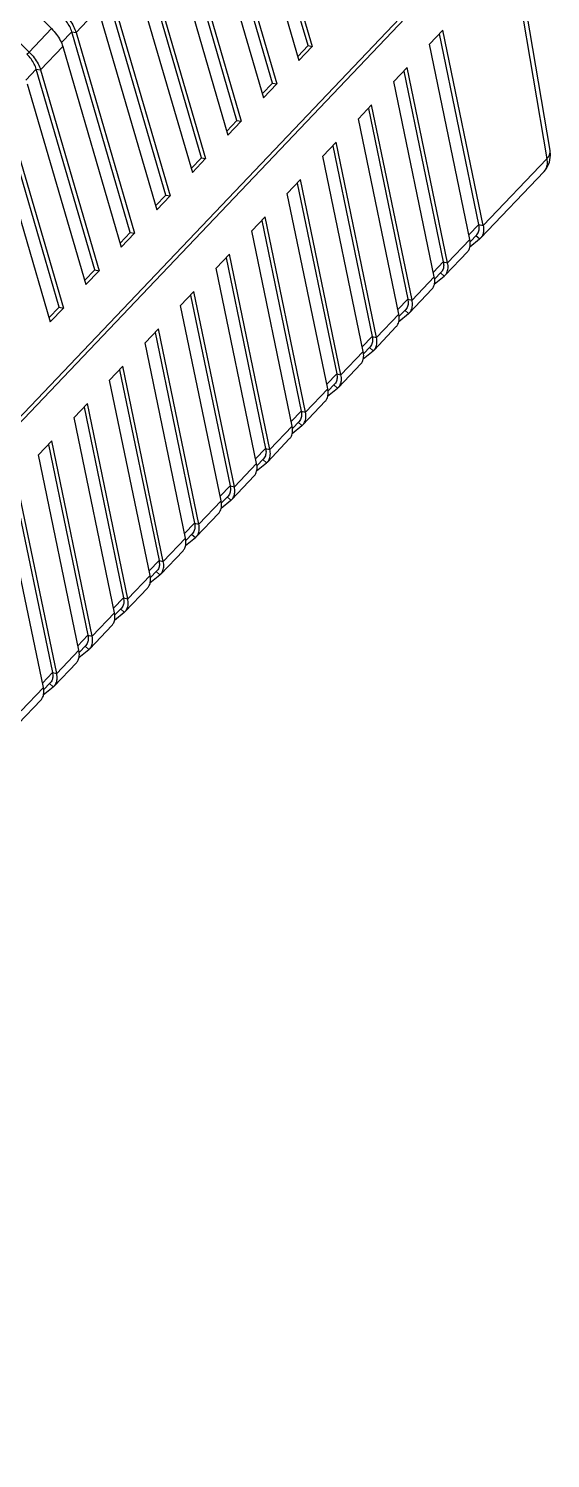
# Model space of a CAD drawing. Header units: millimetres. Extents: x 14343 to 15285, y -9166 to -7819.
# Drawn here: x 14596.4 to 14638.1, y -8445.6 to -8331.2 of the extents above; entities that cross this region are included whole.
import ezdxf

# ---------------------------------------------------------------- set-up
doc = ezdxf.new("R2010")
doc.units = ezdxf.units.MM

# ---------------------------------------------------------------- blocks, each defined once
blk = doc.blocks.new('u9')
at = {"color": 7, "linetype": 'Continuous'}
for p, q in [((-195.214, 160.222), (-199.891, 176.27)), ((-199.555, 176.207), (-194.874, 160.146)), ((-200.619, 175.09), (-195.938, 159.029)), ((-198.058, 157.235), (-202.736, 173.283)), ((-202.4, 173.221), (-197.718, 157.159)), ((-203.464, 172.104), (-198.782, 156.042)), ((-175.839, 151.836), (-179.154, 171.534)), ((-297.249, 47.603), (-179.484, 171.242)), ((-297.158, 47.239), (-179.418, 170.852)), ((-179.418, 170.852), (-176.108, 151.175)), ((-200.903, 154.249), (-205.58, 170.297)), ((-205.245, 170.234), (-200.563, 154.173)), ((-206.308, 169.117), (-201.627, 153.056)), ((-203.747, 151.263), (-208.425, 167.31)), ((-208.089, 167.248), (-203.408, 151.187)), ((-209.153, 166.131), (-204.471, 150.07)), ((-219.731, 165.536), (-215.743, 161.582)), ((-221.512, 163.666), (-217.524, 159.713)), ((-206.592, 148.276), (-211.27, 164.324)), ((-210.934, 164.262), (-206.252, 148.2)), ((-211.997, 163.145), (-213.778, 161.275)), ((-211.997, 163.145), (-207.316, 147.083)), ((-215.743, 161.582), (-217.524, 159.713)), ((-214.114, 161.338), (-214.96, 160.449)), ((-209.436, 145.29), (-214.114, 161.338)), ((-214.114, 161.338), (-213.778, 161.275)), ((-213.778, 161.275), (-209.097, 145.214)), ((-184.43, 161.459), (-185.494, 160.342)), ((-181.195, 145.834), (-184.43, 161.459)), ((-214.842, 160.158), (-216.623, 158.289)), ((-214.842, 160.158), (-210.16, 144.097)), ((-195.214, 160.222), (-196.034, 159.36)), ((-194.874, 160.146), (-195.938, 159.029)), ((-195.214, 160.222), (-194.874, 160.146)), ((-182.26, 144.719), (-185.494, 160.342)), ((-181.539, 145.925), (-184.696, 161.179)), ((-217.71, 159.538), (-217.524, 159.713)), ((-216.959, 158.351), (-217.805, 157.463)), ((-212.281, 142.303), (-216.959, 158.351)), ((-216.959, 158.351), (-216.623, 158.289)), ((-216.623, 158.289), (-211.941, 142.227)), ((-187.275, 158.473), (-188.339, 157.356)), ((-187.541, 158.193), (-184.383, 142.939)), ((-184.04, 142.849), (-187.275, 158.473)), ((-217.686, 157.172), (-213.005, 141.111)), ((-198.058, 157.235), (-198.879, 156.374)), ((-197.718, 157.159), (-198.782, 156.042)), ((-198.058, 157.235), (-197.718, 157.159)), ((-185.104, 141.733), (-188.339, 157.356)), ((-215.125, 139.317), (-219.803, 155.365)), ((-219.467, 155.302), (-214.786, 139.241)), ((-190.119, 155.486), (-191.183, 154.369)), ((-187.949, 138.746), (-191.183, 154.369)), ((-190.385, 155.207), (-187.228, 139.952)), ((-186.885, 139.863), (-190.119, 155.486)), ((-220.531, 154.185), (-215.849, 138.124)), ((-200.903, 154.249), (-201.723, 153.387)), ((-200.563, 154.173), (-201.627, 153.056)), ((-200.903, 154.249), (-200.563, 154.173)), ((-192.964, 152.5), (-194.028, 151.383)), ((-193.23, 152.22), (-190.072, 136.966)), ((-189.729, 136.877), (-192.964, 152.5)), ((-203.747, 151.263), (-204.568, 150.401)), ((-203.408, 151.187), (-204.471, 150.07)), ((-203.747, 151.263), (-203.408, 151.187)), ((-190.793, 135.76), (-194.028, 151.383)), ((-176.108, 151.175), (-181.195, 145.834)), ((-181.396, 144.839), (-176.321, 150.166)), ((-195.808, 149.513), (-196.872, 148.397)), ((-196.075, 149.234), (-192.917, 133.979)), ((-192.574, 133.89), (-195.808, 149.513)), ((-206.592, 148.276), (-207.412, 147.415)), ((-206.252, 148.2), (-207.316, 147.083)), ((-206.592, 148.276), (-206.252, 148.2)), ((-193.638, 132.773), (-196.872, 148.397)), ((-198.653, 146.527), (-199.717, 145.41)), ((-195.419, 130.904), (-198.653, 146.527)), ((-209.436, 145.29), (-210.257, 144.428)), ((-209.436, 145.29), (-209.097, 145.214)), ((-196.482, 129.787), (-199.717, 145.41)), ((-198.919, 146.248), (-195.761, 130.993)), ((-181.539, 145.925), (-182.336, 145.088)), ((-181.539, 145.925), (-181.196, 145.836)), ((-209.097, 145.214), (-210.16, 144.097)), ((-182.26, 144.719), (-184.04, 142.849)), ((-182.266, 144.139), (-181.475, 144.767)), ((-182.246, 144.529), (-181.705, 145.096)), ((-181.771, 145.036), (-181.474, 144.768)), ((-201.497, 143.541), (-202.561, 142.424)), ((-201.764, 143.261), (-198.606, 128.007)), ((-198.263, 127.918), (-201.497, 143.541)), ((-184.383, 142.939), (-185.181, 142.101)), ((-184.383, 142.939), (-184.04, 142.849)), ((-182.46, 143.724), (-184.24, 141.855)), ((-212.281, 142.303), (-213.101, 141.442)), ((-211.941, 142.227), (-213.005, 141.111)), ((-212.281, 142.303), (-211.941, 142.227)), ((-199.327, 126.801), (-202.561, 142.424)), ((-185.09, 141.543), (-184.55, 142.11)), ((-184.616, 142.05), (-184.319, 141.783)), ((-185.304, 140.738), (-187.085, 138.868)), ((-185.104, 141.733), (-186.885, 139.863)), ((-185.11, 141.155), (-184.319, 141.783)), ((-204.342, 140.554), (-205.406, 139.437)), ((-204.608, 140.275), (-201.45, 125.02)), ((-201.108, 124.931), (-204.342, 140.554)), ((-187.228, 139.952), (-188.025, 139.115)), ((-187.228, 139.952), (-186.885, 139.863)), ((-215.125, 139.317), (-215.946, 138.456)), ((-214.786, 139.241), (-215.849, 138.124)), ((-215.125, 139.317), (-214.786, 139.241)), ((-202.171, 123.814), (-205.406, 139.437)), ((-187.949, 138.746), (-189.729, 136.877)), ((-187.954, 138.169), (-187.164, 138.796)), ((-187.935, 138.556), (-187.394, 139.123)), ((-187.46, 139.063), (-187.164, 138.796)), ((-207.186, 137.568), (-208.25, 136.451)), ((-207.453, 137.288), (-204.295, 122.034)), ((-203.952, 121.945), (-207.186, 137.568)), ((-188.149, 137.752), (-189.929, 135.882)), ((-205.016, 120.828), (-208.25, 136.451)), ((-190.072, 136.966), (-190.87, 136.128)), ((-190.779, 135.57), (-190.239, 136.137)), ((-190.305, 136.077), (-190.008, 135.81)), ((-190.072, 136.966), (-189.729, 136.877)), ((-190.793, 135.76), (-192.574, 133.89)), ((-190.799, 135.183), (-190.008, 135.81)), ((-210.031, 134.581), (-211.095, 133.465)), ((-210.297, 134.302), (-207.139, 119.047)), ((-206.797, 118.958), (-210.031, 134.581)), ((-192.917, 133.979), (-193.714, 133.142)), ((-192.917, 133.979), (-192.574, 133.89)), ((-190.993, 134.765), (-192.774, 132.896)), ((-207.86, 117.841), (-211.095, 133.465)), ((-193.638, 132.773), (-195.419, 130.904)), ((-193.643, 132.196), (-192.853, 132.823)), ((-193.624, 132.583), (-193.083, 133.151)), ((-193.149, 133.09), (-192.853, 132.823)), ((-212.875, 131.595), (-213.939, 130.478)), ((-209.641, 115.972), (-212.875, 131.595)), ((-193.838, 131.779), (-195.618, 129.909)), ((-210.705, 114.855), (-213.939, 130.478)), ((-213.142, 131.316), (-209.984, 116.061)), ((-195.761, 130.993), (-196.559, 130.156)), ((-195.761, 130.993), (-195.419, 130.904)), ((-196.482, 129.787), (-198.263, 127.918)), ((-196.488, 129.21), (-195.697, 129.837)), ((-196.468, 129.597), (-195.928, 130.164)), ((-195.994, 130.104), (-195.697, 129.837)), ((-215.72, 128.609), (-216.784, 127.492)), ((-215.986, 128.329), (-212.828, 113.075)), ((-212.486, 112.986), (-215.72, 128.609)), ((-196.682, 128.792), (-198.463, 126.923)), ((-213.549, 111.869), (-216.784, 127.492)), ((-198.606, 128.007), (-199.403, 127.169)), ((-199.313, 126.611), (-198.772, 127.178)), ((-198.838, 127.118), (-198.542, 126.851)), ((-198.606, 128.007), (-198.263, 127.918)), ((-199.527, 125.806), (-201.307, 123.937)), ((-199.327, 126.801), (-201.108, 124.931)), ((-199.332, 126.223), (-198.542, 126.851)), ((-218.831, 125.343), (-215.673, 110.088)), ((-215.33, 109.999), (-218.564, 125.622)), ((-201.45, 125.02), (-202.248, 124.183)), ((-201.45, 125.02), (-201.108, 124.931)), ((-216.394, 108.882), (-219.628, 124.505)), ((-202.171, 123.814), (-203.952, 121.945)), ((-202.177, 123.237), (-201.386, 123.864)), ((-202.157, 123.624), (-201.617, 124.192)), ((-201.683, 124.131), (-201.386, 123.864)), ((-202.371, 122.82), (-204.152, 120.95)), ((-204.295, 122.034), (-205.092, 121.197)), ((-204.295, 122.034), (-203.952, 121.945)), ((-205.016, 120.828), (-206.797, 118.958)), ((-205.021, 120.251), (-204.231, 120.878)), ((-205.002, 120.638), (-204.461, 121.205)), ((-204.527, 121.145), (-204.231, 120.878)), ((-207.139, 119.047), (-207.937, 118.21)), ((-207.139, 119.047), (-206.797, 118.958)), ((-205.216, 119.833), (-206.996, 117.964)), ((-207.86, 117.841), (-209.641, 115.972)), ((-207.866, 117.264), (-207.076, 117.892)), ((-207.846, 117.652), (-207.306, 118.219)), ((-207.372, 118.159), (-207.076, 117.892)), ((-208.06, 116.847), (-209.841, 114.977)), ((-209.984, 116.061), (-210.781, 115.224)), ((-209.984, 116.061), (-209.641, 115.972)), ((-210.705, 114.855), (-212.486, 112.986)), ((-210.71, 114.278), (-209.92, 114.905)), ((-210.691, 114.665), (-210.15, 115.232)), ((-210.216, 115.172), (-209.92, 114.905)), ((-210.905, 113.86), (-212.685, 111.991)), ((-212.828, 113.075), (-213.626, 112.237)), ((-213.535, 111.679), (-212.995, 112.246)), ((-213.061, 112.186), (-212.765, 111.919)), ((-212.828, 113.075), (-212.486, 112.986)), ((-213.549, 111.869), (-215.33, 109.999)), ((-213.555, 111.292), (-212.765, 111.919)), ((-215.673, 110.088), (-216.47, 109.251)), ((-215.673, 110.088), (-215.33, 109.999)), ((-213.749, 110.874), (-215.53, 109.005)), ((-216.394, 108.882), (-218.175, 107.013)), ((-216.399, 108.305), (-215.609, 108.932)), ((-216.38, 108.692), (-215.84, 109.26)), ((-215.905, 109.199), (-215.609, 108.932)), ((-216.594, 107.888), (-218.374, 106.018))]:
    blk.add_line(p, q, dxfattribs=at)
for points in [[(-175.893, 150.905), (-175.809, 151.475), (-175.839, 151.836)], [(-176.323, 150.165), (-176.128, 150.407), (-175.893, 150.905)]]:
    blk.add_lwpolyline(points, dxfattribs=at)
for centre, radius, start, end in [((-181.934, 145.345), 0.738, 308.45117, 312.46636), ((-181.953, 145.366), 0.767, 312.46614, 316.61922), ((-184.779, 142.361), 0.738, 308.45051, 312.37169), ((-184.798, 142.382), 0.767, 312.37257, 316.60688), ((-187.623, 139.375), 0.738, 308.45051, 312.37169), ((-187.642, 139.395), 0.767, 312.37257, 316.60688), ((-190.468, 136.388), 0.738, 308.45051, 312.37169), ((-190.487, 136.409), 0.767, 312.37257, 316.60688), ((-193.312, 133.402), 0.738, 308.45051, 312.37169), ((-193.331, 133.423), 0.767, 312.37257, 316.60688), ((-196.157, 130.415), 0.738, 308.45051, 312.37169), ((-196.176, 130.436), 0.767, 312.37257, 316.60688), ((-199.001, 127.429), 0.738, 308.45051, 312.37169), ((-199.02, 127.45), 0.767, 312.37257, 316.60688), ((-201.846, 124.443), 0.738, 308.45051, 312.37169), ((-201.865, 124.464), 0.767, 312.37257, 316.60688), ((-204.69, 121.456), 0.738, 308.45051, 312.37169), ((-204.709, 121.477), 0.767, 312.37257, 316.60688), ((-207.535, 118.47), 0.738, 308.45051, 312.37169), ((-207.554, 118.491), 0.767, 312.37257, 316.60688), ((-210.379, 115.483), 0.738, 308.45051, 312.37169), ((-210.398, 115.504), 0.767, 312.37257, 316.60688), ((-213.224, 112.497), 0.738, 308.45051, 312.37169), ((-213.243, 112.518), 0.767, 312.37257, 316.60688), ((-216.068, 109.511), 0.738, 308.45051, 312.37169), ((-216.087, 109.532), 0.767, 312.37257, 316.60688)]:
    blk.add_arc(centre, radius, start, end, dxfattribs=at)
for points, start_tangent, end_tangent in [([(-214.114, 161.338), (-214.279, 161.741), (-214.535, 162.145), (-214.865, 162.525)], (-0.2798342, 0.9600483), (-0.7102197, 0.7039801)), ([(-214.679, 162.699), (-214.282, 162.244), (-213.975, 161.759), (-213.778, 161.275)], (0.7102197, -0.7039801), (0.2798342, -0.9600483)), ([(-215.743, 161.582), (-215.346, 161.127), (-215.039, 160.642)], (0.7102197, -0.7039801), (0.4618304, -0.8869683)), ([(-215.039, 160.642), (-214.842, 160.158)], (0.4618304, -0.8869683), (0.2798342, -0.9600483)), ([(-216.959, 158.351), (-217.123, 158.755), (-217.379, 159.159), (-217.71, 159.538)], (-0.2798342, 0.9600483), (-0.7102197, 0.7039801)), ([(-217.524, 159.713), (-217.127, 159.258), (-216.82, 158.773), (-216.622, 158.289)], (0.7102197, -0.7039801), (0.2798342, -0.9600483)), ([(-176.108, 151.175), (-176.081, 150.736), (-176.182, 150.367), (-176.322, 150.166)], (0.1887648, -0.9820223), (-0.6873066, -0.7263674)), ([(-176.108, 151.175), (-175.87, 151.53), (-175.84, 151.836)], (0.7140715, 0.7000728), (-0.1529257, 0.9882377)), ([(-181.705, 145.096), (-181.591, 145.261)], (0.6871584, 0.7265076), (0.444091, 0.8959817)), ([(-181.591, 145.261), (-181.512, 145.563), (-181.539, 145.925)], (0.444091, 0.8959817), (-0.2027194, 0.9792369)), ([(-181.195, 145.834), (-181.164, 145.4), (-181.258, 145.037), (-181.396, 144.84)], (0.2027194, -0.9792369), (-0.6869956, -0.7266616)), ([(-182.46, 143.725), (-182.323, 143.922), (-182.228, 144.285)], (0.6871592, 0.7265069), (0.0794904, 0.9968356)), ([(-182.228, 144.285), (-182.259, 144.719)], (0.0794904, 0.9968356), (-0.2027194, 0.9792369)), ([(-184.383, 142.939), (-184.357, 142.577), (-184.436, 142.274)], (0.2027194, -0.9792369), (-0.444091, -0.8959817)), ([(-184.436, 142.274), (-184.55, 142.11)], (-0.444091, -0.8959817), (-0.6871584, -0.7265076)), ([(-184.24, 141.855), (-184.103, 142.052)], (0.6871576, 0.7265084), (0.4440944, 0.89598)), ([(-184.103, 142.052), (-184.008, 142.415), (-184.04, 142.849)], (0.4440944, 0.89598), (-0.2027194, 0.9792369)), ([(-185.304, 140.738), (-185.167, 140.935), (-185.072, 141.299)], (0.6871592, 0.7265069), (0.0794904, 0.9968356)), ([(-185.072, 141.299), (-185.104, 141.732)], (0.0794904, 0.9968356), (-0.2027194, 0.9792369)), ([(-187.228, 139.952), (-187.201, 139.591), (-187.28, 139.288)], (0.2027194, -0.9792369), (-0.444091, -0.8959817)), ([(-186.948, 139.066), (-186.853, 139.429), (-186.885, 139.863)], (0.4440944, 0.89598), (-0.2027194, 0.9792369)), ([(-187.917, 138.312), (-187.948, 138.746)], (0.0794904, 0.9968356), (-0.2027194, 0.9792369)), ([(-187.28, 139.288), (-187.395, 139.124)], (-0.444091, -0.8959817), (-0.6871584, -0.7265076)), ([(-187.085, 138.869), (-186.948, 139.066)], (0.6871576, 0.7265084), (0.4440944, 0.89598)), ([(-188.149, 137.752), (-188.012, 137.949), (-187.917, 138.312)], (0.6871592, 0.7265069), (0.0794904, 0.9968356)), ([(-190.125, 136.301), (-190.239, 136.137)], (-0.444091, -0.8959817), (-0.6871584, -0.7265076)), ([(-190.072, 136.966), (-190.046, 136.604), (-190.125, 136.301)], (0.2027194, -0.9792369), (-0.444091, -0.8959817)), ([(-189.93, 135.882), (-189.792, 136.079)], (0.6871576, 0.7265084), (0.4440944, 0.89598)), ([(-189.792, 136.079), (-189.697, 136.443), (-189.729, 136.877)], (0.4440944, 0.89598), (-0.2027194, 0.9792369)), ([(-190.993, 134.765), (-190.856, 134.962), (-190.761, 135.326)], (0.6871592, 0.7265069), (0.0794904, 0.9968356)), ([(-190.761, 135.326), (-190.793, 135.76)], (0.0794904, 0.9968356), (-0.2027194, 0.9792369)), ([(-192.917, 133.979), (-192.89, 133.618), (-192.969, 133.315)], (0.2027194, -0.9792369), (-0.444091, -0.8959817)), ([(-192.637, 133.093), (-192.542, 133.456), (-192.574, 133.89)], (0.4440944, 0.89598), (-0.2027194, 0.9792369)), ([(-193.606, 132.339), (-193.638, 132.773)], (0.0794904, 0.9968356), (-0.2027194, 0.9792369)), ([(-192.969, 133.315), (-193.084, 133.151)], (-0.444091, -0.8959817), (-0.6871584, -0.7265076)), ([(-192.774, 132.896), (-192.637, 133.093)], (0.6871576, 0.7265084), (0.4440944, 0.89598)), ([(-193.838, 131.779), (-193.701, 131.976), (-193.606, 132.339)], (0.6871592, 0.7265069), (0.0794904, 0.9968356)), ([(-195.761, 130.993), (-195.735, 130.631), (-195.814, 130.329)], (0.2027194, -0.9792369), (-0.444091, -0.8959817)), ([(-195.482, 130.107), (-195.386, 130.47), (-195.418, 130.904)], (0.4440944, 0.89598), (-0.2027194, 0.9792369)), ([(-196.682, 128.793), (-196.545, 128.99), (-196.45, 129.353)], (0.6871592, 0.7265069), (0.0794904, 0.9968356)), ([(-196.45, 129.353), (-196.482, 129.787)], (0.0794904, 0.9968356), (-0.2027194, 0.9792369)), ([(-195.814, 130.329), (-195.928, 130.164)], (-0.444091, -0.8959817), (-0.6871584, -0.7265076)), ([(-195.619, 129.91), (-195.482, 130.107)], (0.6871576, 0.7265084), (0.4440944, 0.89598)), ([(-198.658, 127.342), (-198.773, 127.178)], (-0.444091, -0.8959817), (-0.6871584, -0.7265076)), ([(-198.606, 128.007), (-198.579, 127.645), (-198.658, 127.342)], (0.2027194, -0.9792369), (-0.444091, -0.8959817)), ([(-198.463, 126.923), (-198.326, 127.12)], (0.6871576, 0.7265084), (0.4440944, 0.89598)), ([(-198.326, 127.12), (-198.231, 127.484), (-198.263, 127.917)], (0.4440944, 0.89598), (-0.2027194, 0.9792369)), ([(-199.527, 125.806), (-199.39, 126.003), (-199.295, 126.367)], (0.6871592, 0.7265069), (0.0794904, 0.9968356)), ([(-199.295, 126.367), (-199.327, 126.801)], (0.0794904, 0.9968356), (-0.2027194, 0.9792369)), ([(-201.45, 125.02), (-201.424, 124.659), (-201.503, 124.356)], (0.2027194, -0.9792369), (-0.444091, -0.8959817)), ([(-201.171, 124.134), (-201.075, 124.497), (-201.107, 124.931)], (0.4440944, 0.89598), (-0.2027194, 0.9792369)), ([(-202.139, 123.38), (-202.171, 123.814)], (0.0794904, 0.9968356), (-0.2027194, 0.9792369)), ([(-201.503, 124.356), (-201.617, 124.192)], (-0.444091, -0.8959817), (-0.6871584, -0.7265076)), ([(-201.308, 123.937), (-201.171, 124.134)], (0.6871576, 0.7265084), (0.4440944, 0.89598)), ([(-202.371, 122.82), (-202.234, 123.017), (-202.139, 123.38)], (0.6871592, 0.7265069), (0.0794904, 0.9968356)), ([(-204.347, 121.369), (-204.462, 121.205)], (-0.444091, -0.8959817), (-0.6871584, -0.7265076)), ([(-204.295, 122.034), (-204.268, 121.672), (-204.347, 121.369)], (0.2027194, -0.9792369), (-0.444091, -0.8959817)), ([(-204.015, 121.147), (-203.92, 121.511), (-203.952, 121.945)], (0.4440944, 0.89598), (-0.2027194, 0.9792369)), ([(-205.216, 119.833), (-205.079, 120.03), (-204.984, 120.394)], (0.6871592, 0.7265069), (0.0794904, 0.9968356)), ([(-204.984, 120.394), (-205.016, 120.828)], (0.0794904, 0.9968356), (-0.2027194, 0.9792369)), ([(-204.152, 120.95), (-204.015, 121.147)], (0.6871576, 0.7265084), (0.4440944, 0.89598)), ([(-207.139, 119.047), (-207.113, 118.686), (-207.192, 118.383)], (0.2027194, -0.9792369), (-0.444091, -0.8959817)), ([(-206.86, 118.161), (-206.764, 118.524), (-206.796, 118.958)], (0.4440944, 0.89598), (-0.2027194, 0.9792369)), ([(-207.828, 117.407), (-207.86, 117.841)], (0.0794904, 0.9968356), (-0.2027194, 0.9792369)), ([(-207.192, 118.383), (-207.306, 118.219)], (-0.444091, -0.8959817), (-0.6871584, -0.7265076)), ([(-206.997, 117.964), (-206.86, 118.161)], (0.6871576, 0.7265084), (0.4440944, 0.89598)), ([(-208.06, 116.847), (-207.923, 117.044), (-207.828, 117.407)], (0.6871592, 0.7265069), (0.0794904, 0.9968356)), ([(-209.984, 116.061), (-209.957, 115.7), (-210.036, 115.397)], (0.2027194, -0.9792369), (-0.444091, -0.8959817)), ([(-209.704, 115.175), (-209.609, 115.538), (-209.641, 115.972)], (0.4440944, 0.89598), (-0.2027194, 0.9792369)), ([(-210.905, 113.861), (-210.768, 114.058), (-210.673, 114.421)], (0.6871592, 0.7265069), (0.0794904, 0.9968356)), ([(-210.673, 114.421), (-210.705, 114.855)], (0.0794904, 0.9968356), (-0.2027194, 0.9792369)), ([(-210.036, 115.397), (-210.151, 115.233)], (-0.444091, -0.8959817), (-0.6871584, -0.7265076)), ([(-209.841, 114.978), (-209.704, 115.175)], (0.6871576, 0.7265084), (0.4440944, 0.89598)), ([(-212.881, 112.41), (-212.995, 112.246)], (-0.444091, -0.8959817), (-0.6871584, -0.7265076)), ([(-212.828, 113.075), (-212.802, 112.713), (-212.881, 112.41)], (0.2027194, -0.9792369), (-0.444091, -0.8959817)), ([(-212.686, 111.991), (-212.549, 112.188)], (0.6871576, 0.7265084), (0.4440944, 0.89598)), ([(-212.549, 112.188), (-212.454, 112.552), (-212.485, 112.985)], (0.4440944, 0.89598), (-0.2027194, 0.9792369)), ([(-213.75, 110.874), (-213.612, 111.071), (-213.517, 111.435)], (0.6871592, 0.7265069), (0.0794904, 0.9968356)), ([(-213.517, 111.435), (-213.549, 111.869)], (0.0794904, 0.9968356), (-0.2027194, 0.9792369)), ([(-215.673, 110.088), (-215.646, 109.727), (-215.726, 109.424)], (0.2027194, -0.9792369), (-0.444091, -0.8959817)), ([(-215.393, 109.202), (-215.298, 109.565), (-215.33, 109.999)], (0.4440944, 0.89598), (-0.2027194, 0.9792369)), ([(-216.362, 108.448), (-216.394, 108.882)], (0.0794904, 0.9968356), (-0.2027194, 0.9792369)), ([(-215.726, 109.424), (-215.84, 109.26)], (-0.444091, -0.8959817), (-0.6871584, -0.7265076)), ([(-215.53, 109.005), (-215.393, 109.202)], (0.6871576, 0.7265084), (0.4440944, 0.89598)), ([(-216.594, 107.888), (-216.457, 108.085), (-216.362, 108.448)], (0.6871592, 0.7265069), (0.0794904, 0.9968356))]:
    blk.add_spline(points, degree=3, dxfattribs=dict(at, start_tangent=start_tangent, end_tangent=end_tangent))

msp = doc.modelspace()

# ---------------------------------------------------------------- block references
msp.add_blockref('u9', (14813.95, -8492.81))

doc.saveas('drawing.dxf')
